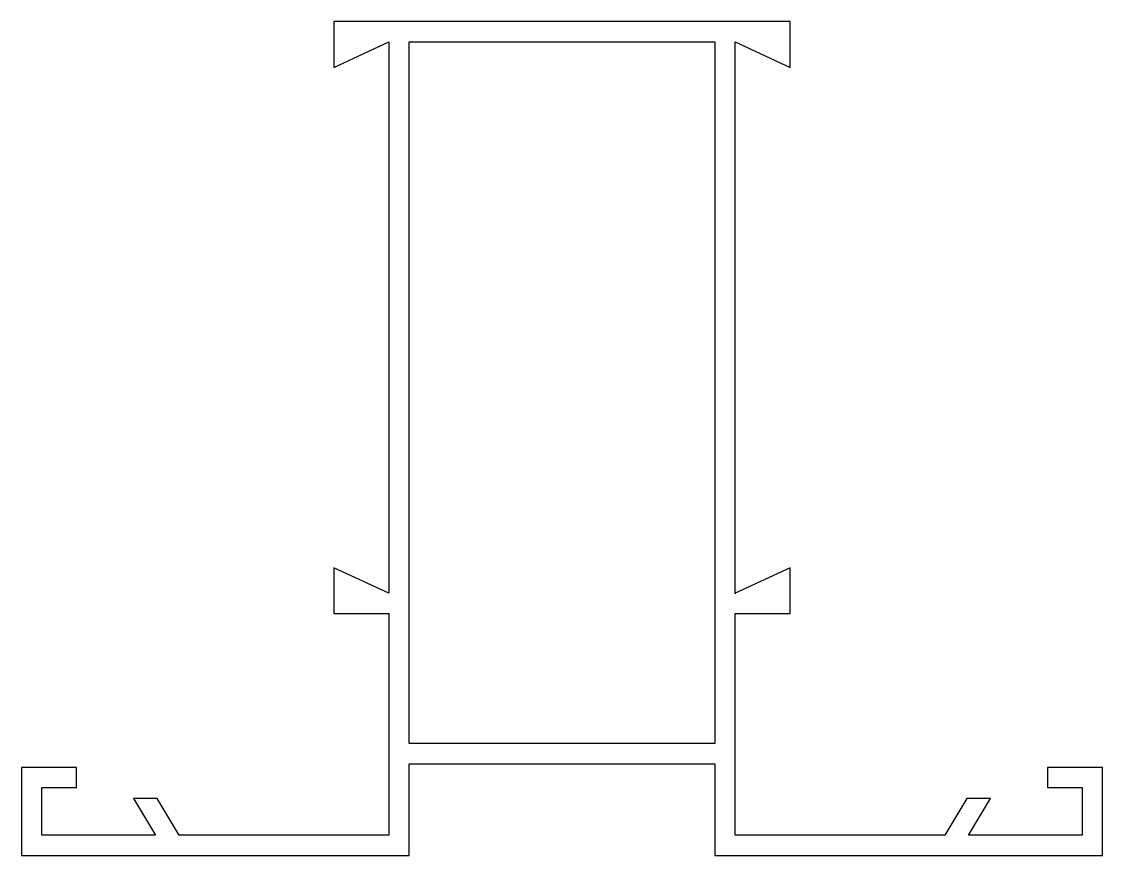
# Model space of a CAD drawing. Extents: x 137.5 to 196.5, y 200.6 to 246.1.
import ezdxf

# ---------------------------------------------------------------- set-up
doc = ezdxf.new("R2010")
doc.units = 0
doc.layers.add('ANA', color=220, linetype='CONTINUOUS')

msp = doc.modelspace()

# ---------------------------------------------------------------- linework, layer by layer
at = {"layer": 'ANA'}
for points in [[(176.467, 214.817), (176.467, 244.953), (179.467, 243.553), (179.467, 246.053), (154.567, 246.053), (154.567, 243.553), (157.567, 244.953), (157.567, 214.853), (154.567, 216.253), (154.567, 213.753), (157.567, 213.753), (157.567, 201.653), (146.117, 201.653), (144.916, 203.653), (143.632, 203.653), (144.834, 201.653), (138.617, 201.653), (138.617, 204.253), (140.517, 204.253), (140.517, 205.353), (137.517, 205.353), (137.517, 200.553), (158.667, 200.553), (158.667, 205.553), (167.017, 205.553), (175.367, 205.553), (175.367, 200.553), (196.517, 200.553), (196.517, 205.353), (193.517, 205.353), (193.517, 204.253), (195.417, 204.253), (195.417, 201.653), (189.201, 201.653), (190.402, 203.653), (189.119, 203.653), (187.917, 201.653), (176.467, 201.653), (176.467, 213.753), (179.467, 213.753), (179.467, 216.253), (176.467, 214.853)], [(158.667, 244.953), (167.017, 244.953), (175.367, 244.953), (175.367, 206.653), (167.017, 206.653), (158.667, 206.653)]]:
    msp.add_lwpolyline(points, close=True, dxfattribs=at)

doc.saveas('drawing.dxf')
